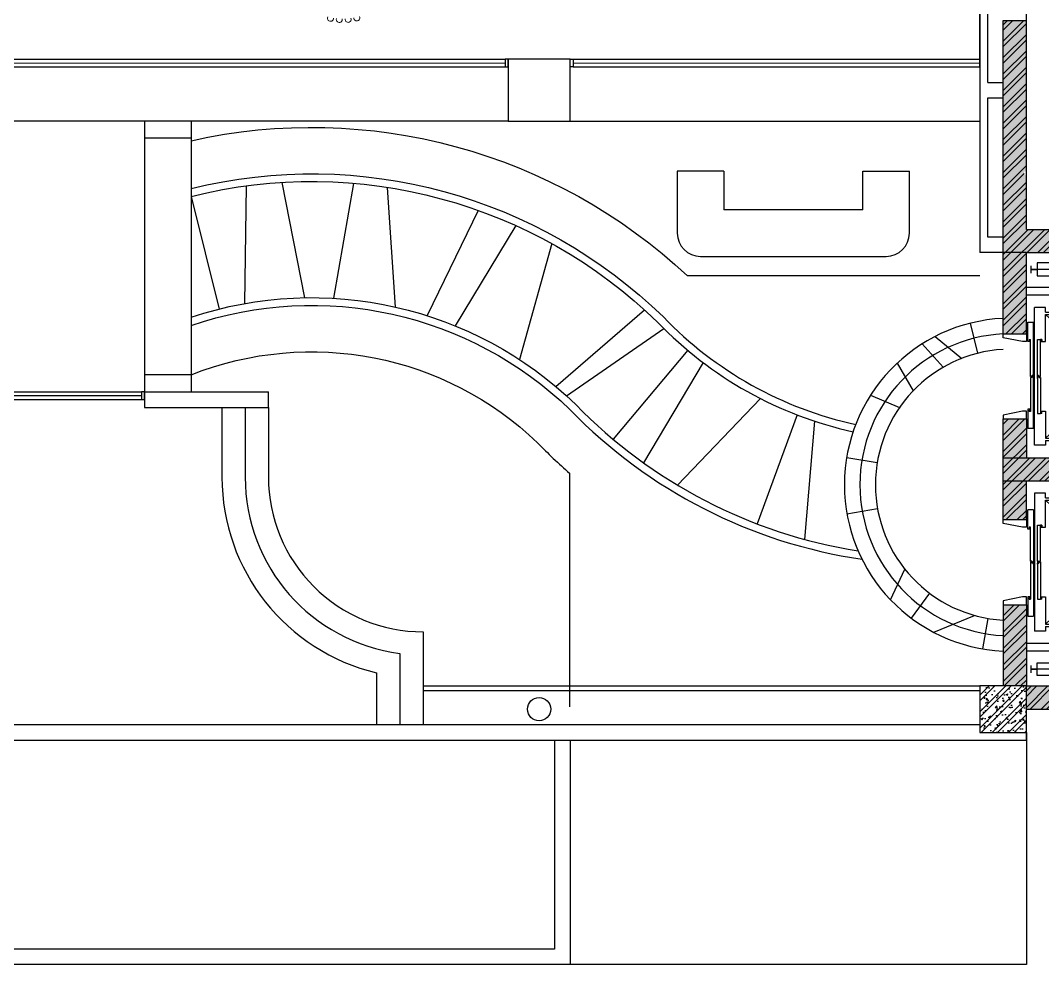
# Model space of a CAD drawing. Header units: metres. Extents: x 352651 to 1421851, y -87441 to -24441.
# Drawn here: x 1381716 to 1394930, y -76160 to -63960 of the extents above; entities that cross this region are included whole.
import ezdxf

# ---------------------------------------------------------------- set-up
doc = ezdxf.new("R2010")
doc.units = ezdxf.units.M
doc.header["$LTSCALE"] = 300
doc.header["$MEASUREMENT"] = 0
for name, color, linetype in [('CUA', 8, 'CONTINUOUS'), ('DIM', 1, 'CONTINUOUS'), ('NOITHAT', 145, 'CONTINUOUS'), ('THAY', 9, 'CONTINUOUS'), ('TUONG', 7, 'CONTINUOUS'), ('vach', 6, 'CONTINUOUS')]:
    doc.layers.add(name, color=color, linetype=linetype)
doc.layers.add('noi mem', color=5, linetype='BATTING', lineweight=0)
doc.linetypes.add('BATTING', pattern='A,0.0001,-0.1,[134,ltypeshp.shx,S=0.1,R=0,X=-0.1,Y=0],-0.2,[134,ltypeshp.shx,S=0.1,R=180,X=0.1,Y=0],-0.1', length=0.4001)

# ---------------------------------------------------------------- blocks, each defined once
blk = doc.blocks.new('cot1')
at = {"layer": 'vach'}
blk.add_lwpolyline([(-400, -400), (400, -400), (400, 400), (-400, 400)], close=True, dxfattribs=at)
blk = doc.blocks.new('thang may')
at = {"layer": 'DIM'}
for p, q in [((1110, 5383), (40, 5383)), ((1230, 4813), (1620, 4588)), ((1235, 4822), (1625, 4597)), ((1631, 4569), (1631, 3431)), ((1641, 4569), (1641, 3431)), ((42, 4478), (81, 4478)), ((42, 3522), (81, 3522)), ((1230, 3187), (1620, 3412)), ((1235, 3178), (1625, 3403)), ((1230, 2413), (1620, 2188)), ((1235, 2422), (1625, 2197)), ((1631, 1031), (1631, 2169)), ((1641, 1031), (1641, 2169)), ((42, 2078), (81, 2078)), ((42, 1122), (81, 1122)), ((1230, 787), (1620, 1012)), ((1235, 778), (1625, 1003)), ((1110, 217), (40, 217))]:
    blk.add_line(p, q, dxfattribs=at)
at = {"layer": 'DIM', "const_width": 20}
for points in [[(-40, 5333), (-40, 5433)], [(1190, 5333), (1190, 5433)], [(40, 5383), (-40, 5383)], [(1110, 5383), (1190, 5383)], [(-40, 267), (-40, 167)], [(1190, 267), (1190, 167)], [(40, 217), (-40, 217)], [(1110, 217), (1190, 217)]]:
    blk.add_lwpolyline(points, dxfattribs=at)
at = {"layer": 'THAY'}
for p, q in [((1250, 5150), (-100, 5150)), ((1250, 5050), (-100, 5050)), ((1950, 4750), (1408, 5040)), ((3, 4000), (3, 4890)), ((149, 4890), (3, 4890)), ((149, 4830), (149, 4890)), ((149, 4830), (1155, 4830)), ((149, 4450), (149, 4800)), ((149, 4800), (1609, 3431)), ((149, 4800), (1208, 4800)), ((1155, 4860), (1155, 4830)), ((1155, 4860), (1212, 4860)), ((1609, 4569), (1208, 4800)), ((1663, 4600), (1212, 4860)), ((1219, 4794), (1246, 4841)), ((-80, 4700), (-7, 4700)), ((-80, 4450), (-80, 4700)), ((-7, 4000), (-7, 4700)), ((1950, 3250), (1950, 4750)), ((-400, 4500), (-400, 4550)), ((-150, 4450), (-400, 4500)), ((-100, 4550), (-100, 4450)), ((1609, 4569), (149, 3200)), ((1609, 4569), (1636, 4616)), ((1609, 3431), (1609, 4569)), ((1609, 4569), (1663, 4569)), ((1663, 3400), (1663, 4600)), ((-100, 4450), (-150, 4450)), ((-54, 4450), (-80, 4450)), ((-63, 4478), (-63, 4461)), ((-63, 4478), (-46, 4478)), ((-54, 4470), (-54, 4450)), ((-46, 4000), (-46, 4478)), ((42, 4000), (42, 4478)), ((98, 4478), (81, 4478)), ((81, 4000), (81, 4478)), ((89, 4470), (89, 4450)), ((89, 4450), (149, 4450)), ((98, 4478), (98, 4461)), ((-46, 3998), (-46, 4000)), ((-34, 3998), (-46, 3998)), ((-30, 3988), (-46, 3988)), ((-46, 3988), (-46, 3547)), ((-33, 4000), (-34, 3998)), ((-24, 4012), (-33, 4000)), ((-21, 4000), (-30, 3988)), ((-8, 4012), (-24, 4012)), ((-20, 4002), (-21, 4000)), ((-8, 4002), (-20, 4002)), ((-8, 4025), (-8, 4012)), ((-8, 4000), (-8, 4002)), ((-8, 3975), (-8, 4000)), ((-8, 4000), (-7, 4000)), ((-7, 3325), (-7, 4000)), ((3, 3110), (3, 4000)), ((42, 3998), (42, 4000)), ((43, 4000), (42, 4000)), ((42, 3988), (42, 3522)), ((43, 4025), (43, 4012)), ((43, 4012), (59, 4012)), ((43, 4002), (55, 4002)), ((43, 4000), (43, 4002)), ((43, 3975), (43, 4000)), ((55, 4002), (56, 4000)), ((56, 4000), (65, 3988)), ((59, 4012), (67, 4000)), ((65, 3988), (81, 3988)), ((67, 4000), (69, 3998)), ((69, 3998), (81, 3998)), ((81, 3998), (81, 4000)), ((81, 3988), (81, 3522)), ((-80, 3575), (-80, 3325)), ((-54, 3575), (-80, 3575)), ((-54, 3555), (-54, 3575)), ((-150, 3550), (-400, 3500)), ((-400, 3500), (-400, 3450)), ((-100, 3550), (-150, 3550)), ((-100, 3450), (-100, 3550)), ((-63, 3547), (-63, 3564)), ((-46, 3547), (-63, 3547)), ((98, 3522), (81, 3522)), ((89, 3530), (89, 3550)), ((89, 3550), (149, 3550)), ((98, 3522), (98, 3539)), ((149, 3550), (149, 3200)), ((-7, 3325), (-80, 3325)), ((1609, 3431), (1208, 3200)), ((1663, 3400), (1212, 3140)), ((1609, 3431), (1663, 3431)), ((1609, 3431), (1636, 3384)), ((149, 3200), (1208, 3200)), ((1219, 3206), (1246, 3159)), ((1950, 3250), (1390, 2950)), ((149, 3110), (3, 3110)), ((149, 3170), (1155, 3170)), ((149, 3170), (149, 3110)), ((1155, 3140), (1155, 3170)), ((1155, 3140), (1212, 3140)), ((1950, 2350), (1390, 2650)), ((3, 2490), (3, 1600)), ((149, 2490), (3, 2490)), ((149, 2430), (149, 2490)), ((149, 2430), (1155, 2430)), ((149, 2400), (1208, 2400)), ((1609, 1031), (149, 2400)), ((149, 2050), (149, 2400)), ((1155, 2460), (1155, 2430)), ((1155, 2460), (1212, 2460)), ((1609, 2169), (1208, 2400)), ((1663, 2200), (1212, 2460)), ((1219, 2394), (1246, 2441)), ((-80, 2025), (-80, 2275)), ((-7, 2275), (-80, 2275)), ((-7, 2275), (-7, 1600)), ((1950, 2350), (1950, 850)), ((-400, 2100), (-400, 2150)), ((-100, 2150), (-100, 2050)), ((149, 800), (1609, 2169)), ((1609, 2169), (1636, 2216)), ((1609, 2169), (1609, 1031)), ((1609, 2169), (1663, 2169)), ((1663, 2200), (1663, 1000)), ((-150, 2050), (-400, 2100)), ((-100, 2050), (-150, 2050)), ((-54, 2025), (-80, 2025)), ((-46, 2053), (-63, 2053)), ((-63, 2053), (-63, 2036)), ((-54, 2045), (-54, 2025)), ((-46, 1612), (-46, 2053)), ((42, 1612), (42, 2078)), ((81, 1612), (81, 2078)), ((98, 2078), (81, 2078)), ((89, 2070), (89, 2050)), ((89, 2050), (149, 2050)), ((98, 2078), (98, 2061)), ((-30, 1612), (-46, 1612)), ((-34, 1602), (-46, 1602)), ((-46, 1602), (-46, 1600)), ((-46, 1600), (-46, 1122)), ((-33, 1600), (-34, 1602)), ((-24, 1588), (-33, 1600)), ((-21, 1600), (-30, 1612)), ((-8, 1588), (-24, 1588)), ((-20, 1598), (-21, 1600)), ((-8, 1598), (-20, 1598)), ((-8, 1625), (-8, 1600)), ((-8, 1600), (-8, 1598)), ((-8, 1600), (-7, 1600)), ((-8, 1575), (-8, 1588)), ((-7, 1600), (-7, 900)), ((3, 1600), (3, 710)), ((42, 1602), (42, 1600)), ((42, 1600), (42, 1122)), ((43, 1600), (42, 1600)), ((43, 1625), (43, 1600)), ((43, 1600), (43, 1598)), ((43, 1598), (55, 1598)), ((43, 1575), (43, 1588)), ((43, 1588), (59, 1588)), ((55, 1598), (56, 1600)), ((56, 1600), (65, 1612)), ((59, 1588), (67, 1600)), ((65, 1612), (81, 1612)), ((67, 1600), (69, 1602)), ((69, 1602), (81, 1602)), ((81, 1602), (81, 1600)), ((81, 1600), (81, 1122)), ((-150, 1150), (-400, 1100)), ((-400, 1100), (-400, 1050)), ((-100, 1150), (-150, 1150)), ((-100, 1050), (-100, 1150)), ((-54, 1150), (-80, 1150)), ((-80, 1150), (-80, 900)), ((-63, 1122), (-63, 1139)), ((-63, 1122), (-46, 1122)), ((-54, 1130), (-54, 1150)), ((98, 1122), (81, 1122)), ((89, 1130), (89, 1150)), ((89, 1150), (149, 1150)), ((98, 1122), (98, 1139)), ((149, 1150), (149, 800)), ((1609, 1031), (1208, 800)), ((1663, 1000), (1212, 740)), ((1609, 1031), (1663, 1031)), ((1609, 1031), (1636, 984)), ((-80, 900), (-7, 900)), ((149, 800), (1208, 800)), ((1219, 806), (1246, 759)), ((1950, 850), (1390, 550)), ((149, 710), (3, 710)), ((149, 770), (149, 710)), ((149, 770), (1155, 770)), ((1155, 740), (1155, 770)), ((1155, 740), (1212, 740)), ((1250, 550), (-100, 550)), ((1250, 450), (-100, 450))]:
    blk.add_line(p, q, dxfattribs=at)
for points in [[(40, 5466), (40, 5300), (1110, 5300), (1110, 5466)], [(40, 134), (40, 300), (1110, 300), (1110, 134)]]:
    blk.add_lwpolyline(points, close=True, dxfattribs=at)
for points in [[(1550, 295), (2250, 670), (2250, 2530), (1746, 2800), (2250, 3070), (2250, 4930), (1550, 5305)], [(1477, 5168), (2095, 4837), (2095, 3163), (1459, 2822)], [(1481, 5177), (2105, 4843), (2105, 3157), (1464, 2813)], [(1477, 432), (2095, 763), (2095, 2437), (1459, 2778)], [(1481, 423), (2105, 757), (2105, 2443), (1464, 2787)]]:
    blk.add_lwpolyline(points, dxfattribs=at)
at = {"layer": 'vach'}
for p, q in [((-400, 4550), (-400, 5600)), ((-100, 4550), (-100, 5600)), ((-100, 5600), (1250, 5600)), ((1250, 5050), (1250, 5600)), ((1408, 5040), (1550, 5305)), ((1250, 5050), (1390, 5050)), ((1390, 5050), (1408, 5040)), ((-400, 4550), (-100, 4550)), ((-400, 3450), (-100, 3450)), ((-400, 2150), (-400, 3450)), ((-100, 3450), (-100, 2950)), ((-400, 2950), (1390, 2950)), ((1390, 2650), (1390, 2950)), ((-400, 2650), (1390, 2650)), ((-100, 2150), (-100, 2650)), ((-400, 2150), (-100, 2150)), ((-400, 1050), (-100, 1050)), ((-400, 1050), (-400, 0)), ((-100, 1050), (-100, 0)), ((1250, 550), (1250, 0)), ((1250, 550), (1390, 550)), ((1408, 560), (1550, 295)), ((-100, 0), (1250, 0))]:
    blk.add_line(p, q, dxfattribs=at)
for points in [[(-100, 5900), (1550, 5900), (1550, 5305)], [(-100, -300), (1550, -300), (1550, 295)]]:
    blk.add_lwpolyline(points, dxfattribs=at)

msp = doc.modelspace()

# ---------------------------------------------------------------- hatches: boundary and pattern name
at = {"layer": 'NOITHAT', "linetype": 'Continuous'}
h = msp.add_hatch(dxfattribs=at)
h.set_pattern_fill('ANSI32,_O', color=256, scale=400)
h.set_pattern_definition([(45, (608781.07, -347750.52), (-106.066017, 106.066017), []), (45, (608851.78, -347750.52), (-106.066017, 106.066017), [])])
h.paths.add_polyline_path([(1394721.3, -66959.5), (1396071.3, -66959.5), (1396071.3, -67026.8), (1396371.3, -67026.8), (1396371.3, -66659.5), (1394721.3, -66659.5), (1394721.3, -65962.2, -0.4166743), (1394691, -65932.2, -0.4166743), (1394721.3, -65902.2), (1394721.3, -64859.5), (1394421.3, -64859.5), (1394421.3, -66959.5), (1394421.3, -68009.5), (1394721.3, -68009.5)])
h.paths.add_polyline_path([(1394721.3, -63959.5), (1394421.3, -63959.5), (1394421.3, -64859.5), (1394721.3, -64859.5)])
h.paths.add_polyline_path([(1396371.3, -67254.7), (1396371.3, -67026.8), (1396071.3, -67026.8), (1396071.3, -67509.5), (1396211.6, -67509.5), (1396229.5, -67519.1)])
h.paths.add_polyline_path([(1396211.6, -69609.5), (1394421.3, -69609.5), (1394421.3, -69909.5), (1396211.6, -69909.5)])
h.paths.add_polyline_path([(1394721.3, -69109.5), (1394421.3, -69109.5), (1394421.3, -69609.5), (1394721.3, -69609.5)])
h.paths.add_polyline_path([(1394721.3, -69909.5), (1394421.3, -69909.5), (1394421.3, -70409.5), (1394721.3, -70409.5)])
h.paths.add_polyline_path([(1394721.3, -71509.5), (1394421.3, -71509.5), (1394421.3, -72559.5), (1394721.3, -72559.5)])
h.paths.add_polyline_path([(1396371.3, -72264.3), (1396229.5, -71999.9), (1396211.6, -72009.5), (1396071.3, -72009.5), (1396071.3, -72559.5), (1394721.3, -72559.5), (1394721.3, -72859.5), (1396371.3, -72859.5)])
h = msp.add_hatch(dxfattribs=at)
h.set_pattern_fill('AR-CONC', color=256, scale=30, style=0)
h.set_pattern_definition([(50, (608781.07, -347750.52), (215.178055, -18.82564), [22.5, -247.5]), (355, (608781.07, -347750.52), (-41.6254, 225.65764), [18, -198]), (100.4514, (608799, -347752.09), (173.552815, 206.831863), [19.122057, -210.342634]), (46.1842, (608781.07, -347690.52), (320.172315, -49.655704), [33.75, -371.25]), (96.6356, (608807.75, -347694.66), (280.39881, 292.23536), [28.68309, -315.5139]), (351.1842, (608781.07, -347690.52), (280.39858, 292.23558), [27, -297]), (21, (608811.07, -347705.52), (179.072116, -120.785667), [22.5, -247.5]), (326, (608811.07, -347705.52), (72.9946, 217.545014), [18, -198]), (71.4514, (608826, -347715.58), (252.06679, 96.75915), [19.122057, -210.342634]), (37.5, (608781.07, -347750.52), (3.6479566, 99.868156), [0, -195.6, 0, -201, 0, -198.75]), (7.5, (608781.07, -347750.52), (78.920861, 118.323514), [0, -114.6, 0, -191.1, 0, -75.75]), (327.5, (608714.17, -347750.52), (160.146731, -6.7664615), [0, -75, 0, -234, 0, -310.5]), (317.5, (608684.17, -347750.52), (174.95585, 30.031495), [0, -97.5, 0, -155.4, 0, -220.5])])
h.paths.add_polyline_path([(1394721.3, -71509.5), (1394421.3, -71509.5), (1394421.3, -72559.5), (1394721.3, -72559.5)])
h.paths.add_polyline_path([(1396371.3, -72264.3), (1396229.5, -71999.9), (1396211.6, -72009.5), (1396071.3, -72009.5), (1396071.3, -72559.5), (1394721.3, -72559.5), (1394721.3, -72859.5), (1396371.3, -72859.5)])
h.paths.add_polyline_path([(1394721.3, -69909.5), (1394421.3, -69909.5), (1394421.3, -70409.5), (1394721.3, -70409.5)])
h.paths.add_polyline_path([(1396211.6, -69609.5), (1394421.3, -69609.5), (1394421.3, -69909.5), (1396211.6, -69909.5)])
h.paths.add_polyline_path([(1394721.3, -69109.5), (1394421.3, -69109.5), (1394421.3, -69609.5), (1394721.3, -69609.5)])
h.paths.add_polyline_path([(1394721.3, -65962.2, -0.4166743), (1394691, -65932.2, -0.4166743), (1394721.3, -65902.2), (1394721.3, -64859.5), (1394421.3, -64859.5), (1394421.3, -66959.5), (1394421.3, -68009.5), (1394721.3, -68009.5), (1394721.3, -66959.5), (1396071.3, -66959.5), (1396071.3, -67509.5), (1396211.6, -67509.5), (1396229.5, -67519.1), (1396371.3, -67254.7), (1396371.3, -66659.5), (1394721.3, -66659.5)])
h.paths.add_polyline_path([(1394721.3, -63959.5), (1394421.3, -63959.5), (1394421.3, -64859.5), (1394721.3, -64859.5)])
h = msp.add_hatch(dxfattribs=at)
h.set_pattern_fill('ANSI32,_O', color=256, scale=400)
h.set_pattern_definition([(45, (1024523.87, -385850.52), (-106.066017, 106.066017), []), (45, (1024594.58, -385850.52), (-106.066017, 106.066017), [])])
h.paths.add_polyline_path([(1394421.3, -72959.5), (1394421.3, -72559.5), (1394121.3, -72559.5), (1394121.3, -72959.5)])
h.paths.add_polyline_path([(1394721.3, -72959.5), (1394721.3, -72559.5), (1394421.3, -72559.5), (1394421.3, -72959.5)])
h.paths.add_polyline_path([(1394421.3, -72959.5), (1394421.3, -73159.5), (1394721.3, -73159.5), (1394721.3, -72959.5)])
h.paths.add_polyline_path([(1394421.3, -73159.5), (1394421.3, -72959.5), (1394121.3, -72959.5), (1394121.3, -73159.5)])
h = msp.add_hatch(dxfattribs=at)
h.set_pattern_fill('AR-CONC,_O', color=256, scale=30)
h.set_pattern_definition([(50, (1024523.87, -385850.52), (215.178055, -18.82564), [22.5, -247.5]), (355, (1024523.87, -385850.52), (-41.6254, 225.65764), [18, -198]), (100.4514, (1024541.8, -385852.09), (173.552815, 206.83186), [19.12206, -210.34263]), (46.1842, (1024523.87, -385790.52), (320.17231, -49.6557), [33.75, -371.25]), (96.6356, (1024550.55, -385794.66), (280.39881, 292.23536), [28.68309, -315.5139]), (351.1842, (1024523.87, -385790.52), (280.39858, 292.23558), [27, -297]), (21, (1024553.87, -385805.52), (179.072116, -120.78567), [22.5, -247.5]), (326, (1024553.87, -385805.52), (72.9946, 217.54501), [18, -198]), (71.4514, (1024568.8, -385815.58), (252.06679, 96.75915), [19.12206, -210.34263]), (37.5, (1024523.87, -385850.52), (3.647957, 99.868156), [0, -195.6, 0, -201, 0, -198.75]), (7.5, (1024523.87, -385850.52), (78.920861, 118.323514), [0, -114.6, 0, -191.1, 0, -75.75]), (327.5, (1024456.97, -385850.52), (160.146731, -6.766462), [0, -75, 0, -234, 0, -310.5]), (317.5, (1024426.97, -385850.52), (174.95585, 30.031495), [0, -97.5, 0, -155.4, 0, -220.5])])
h.paths.add_polyline_path([(1394421.3, -72959.5), (1394421.3, -72559.5), (1394121.3, -72559.5), (1394121.3, -72959.5)])
h.paths.add_polyline_path([(1394721.3, -72959.5), (1394721.3, -72559.5), (1394421.3, -72559.5), (1394421.3, -72959.5)])
h.paths.add_polyline_path([(1394421.3, -72959.5), (1394421.3, -73159.5), (1394721.3, -73159.5), (1394721.3, -72959.5)])
h.paths.add_polyline_path([(1394421.3, -73159.5), (1394421.3, -72959.5), (1394121.3, -72959.5), (1394121.3, -73159.5)])

# ---------------------------------------------------------------- linework, layer by layer
at = {"layer": 'CUA', "linetype": 'Continuous'}
for p, q in [((1380861.3, -64459.5), (1387981.3, -64459.3)), ((1388861.3, -64459.5), (1394121.3, -64459.3)), ((1380861.3, -64509.5), (1387981.3, -64509.3)), ((1380861.3, -64559.5), (1387981.3, -64559.3)), ((1388861.3, -64509.5), (1394121.3, -64509.3)), ((1388861.3, -64559.5), (1394121.3, -64559.3)), ((1380611.3, -68759.5), (1383281.3, -68759.5)), ((1383281.3, -68809.5), (1380611.3, -68809.5)), ((1380611.3, -68859.5), (1383281.3, -68859.5))]:
    msp.add_line(p, q, dxfattribs=at)
for points in [[(1388021.3, -64459.5), (1387981.3, -64459.5), (1387981.3, -64559.5), (1388021.3, -64559.5)], [(1388821.3, -64459.5), (1388861.3, -64459.5), (1388861.3, -64559.5), (1388821.3, -64559.5)], [(1383321.3, -68759.5), (1383281.3, -68759.5), (1383281.3, -68859.5), (1383321.3, -68859.5)]]:
    msp.add_lwpolyline(points, close=True, dxfattribs=at)
at = {"layer": 'noi mem', "ltscale": 1.5}
for points in [[(1385689.6, -63913.6, 1.3333333), (1385763.1, -63928.8)], [(1385800.9, -63933.7, 1.3333333), (1385875.7, -63938)], [(1385913.8, -63937.4, 1.3333333), (1385988.5, -63930.8)], [(1386026.1, -63924.7, 1.3333333), (1386099, -63907.2)]]:
    msp.add_lwpolyline(points, format="xyb", dxfattribs=at)
at = {"layer": 'THAY'}
for p, q in [((1388021.3, -65259.5), (1380821.3, -65259.5)), ((1383321.3, -65259.5), (1383321.3, -68759.5)), ((1383921.3, -65259.5), (1383921.3, -68759.5)), ((1388821.3, -65259.5), (1394121.3, -65259.5)), ((1383921.3, -65479.6), (1383321.3, -65479.6)), ((1390208.4, -65908.4), (1390208.4, -66708.4)), ((1390808.4, -65908.4), (1390208.4, -65908.4)), ((1390808.4, -65908.4), (1390808.4, -66408.4)), ((1392608.4, -66408.4), (1392608.4, -65908.4)), ((1392608.4, -65908.4), (1393208.4, -65908.4)), ((1393208.4, -66708.4), (1393208.4, -65908.4)), ((1392608.4, -66408.4), (1390808.4, -66408.4)), ((1390508.4, -67008.4), (1392908.4, -67008.4)), ((1394121.3, -67259.5), (1390340.5, -67259.5)), ((1393993, -67873.2), (1394091.1, -68261)), ((1393543.5, -68042.3), (1393885.5, -68326.8)), ((1393375.4, -68137.8), (1393646, -68441.7)), ((1393048.7, -68390.1), (1393256.5, -68746.9)), ((1383921.3, -68539.5), (1383321.3, -68539.5)), ((1392707.9, -68800.4), (1393082.7, -68959.3)), ((1392398.4, -69605.8), (1392793, -69671.5)), ((1388816.3, -69810.7), (1388816.3, -72829.5)), ((1392401.9, -70333.9), (1392795.8, -70264.3)), ((1392964.4, -71445.5), (1393149.6, -71049.8)), ((1393470.1, -71361.3), (1393230.1, -71681.3)), ((1393523.4, -71866.3), (1394052.1, -71647.7)), ((1394159.5, -72081), (1394226.7, -71686.7)), ((1386921.3, -72559.5), (1394121.3, -72559.5)), ((1386921.3, -72619.5), (1394121.3, -72619.5)), ((1353821.3, -73059.5), (1394121.3, -73059.5)), ((1394721.3, -73259.5), (1394721.3, -73159.5)), ((1353621.3, -73259.5), (1394721.3, -73259.5)), ((1388621.3, -73259.5), (1388621.3, -75959.5)), ((1388821.3, -73259.5), (1388821.3, -76159.5))]:
    msp.add_line(p, q, dxfattribs=at)
for points in [[(1394721.3, -73159.5), (1394721.3, -76159.5), (1350021.3, -76159.5), (1350021.3, -56359.5), (1352521.3, -56359.5)], [(1385094.1, -66052.8), (1385389.1, -67542)], [(1386024, -66064.4), (1385761.2, -67549.3)], [(1384615.6, -67617.6), (1384640.4, -66096.3)], [(1386566, -67662.8), (1386461.1, -66116.8)], [(1383921.3, -66233.2), (1384285.4, -67688.3)], [(1387635.2, -66414.1), (1386975.4, -67774.3)], [(1388121.5, -66610.3), (1387337.3, -67905.7)], [(1388583.9, -66842), (1388167.9, -68341.1)], [(1388636, -68687.9), (1389782.4, -67697.3)], [(1388776.8, -68810.3), (1390032.8, -67938.1)], [(1390342.9, -68221.8), (1389378, -69370.3)], [(1390541.3, -68380.1), (1389772.6, -69676.8)], [(1390208.9, -69963.6), (1391283.2, -68845.3)], [(1391756.1, -69056.7), (1391242, -70466.1)], [(1391980.9, -69137.4), (1391853.1, -70664.9)], [(1388621.3, -75959.5), (1372120.7, -75959.5)]]:
    msp.add_lwpolyline(points, dxfattribs=at)
for points in [[(1383921.3, -65513.8, -0.2479975), (1390340.5, -67259.5)], [(1383921.3, -66130.1, -0.2590093), (1390028.3, -67791, 0.1488262), (1392515.2, -69180.1, 0.1488262)], [(1383921.3, -66233.2, -0.2599661), (1389957.4, -67861.5, 0.1480565), (1392480.9, -69275, 0.1480565)], [(1383921.3, -67794.5, -0.2795004), (1388895.7, -68921.4, 0.1625093), (1392545.5, -70812.9, 0.1625093)], [(1383921.3, -67900, -0.2812814), (1388825.1, -68992.2, 0.1650532), (1392596.2, -70921.7, 0.1650532)], [(1383921.3, -68539.5, -0.2939605), (1388401.8, -69417.6, 0.0198703), (1388816.3, -69810.7, 0.0198703)], [(1384321.3, -68959.5), (1384321.3, -69859.5, 0.3475405), (1386321.3, -72389.3), (1386321.3, -73059.5)], [(1384621.3, -68959.5), (1384621.3, -69859.5, 0.3763997), (1386621.3, -72139.9), (1386621.3, -73059.5)], [(1384921.3, -68959.5), (1384921.3, -69859.5, 0.4142136), (1386921.3, -71859.5), (1386921.3, -73059.5)]]:
    msp.add_lwpolyline(points, format="xyb", dxfattribs=at)
for centre, radius, start, end in [((1390508.4, -66708.4), 300, 180, 270), ((1392908.4, -66708.4), 300, 270, 0), ((1394521.3, -69959.5), 2152.1, 92.66323, 267.33677), ((1394521.3, -69959.5), 1952.1, 92.93631, 267.06369), ((1394521.3, -69959.5), 1752.1, 93.27183, 266.72817)]:
    msp.add_arc(centre, radius, start, end, dxfattribs=at)
at = {"layer": 'TUONG'}
for p, q in [((1394721.3, -64159.5), (1394721.3, -56459.5)), ((1394121.3, -64559.5), (1394121.3, -63459.5)), ((1394121.3, -63459.5), (1394121.3, -66959.5)), ((1394221.3, -64759.5), (1394221.3, -63659.5)), ((1394221.3, -64759.5), (1394421.3, -64759.5)), ((1394221.3, -66759.5), (1394221.3, -64959.5)), ((1394221.3, -64959.5), (1394421.3, -64959.5)), ((1394421.3, -66759.5), (1394221.3, -66759.5)), ((1394421.3, -66959.5), (1394121.3, -66959.5)), ((1383321.3, -68759.5), (1383321.3, -68959.5)), ((1383321.3, -68759.5), (1383321.3, -68759.5)), ((1383321.3, -68759.5), (1384921.3, -68759.5)), ((1384921.3, -68959.5), (1384921.3, -68759.5)), ((1383321.3, -68959.5), (1384921.3, -68959.5))]:
    msp.add_line(p, q, dxfattribs=at)
msp.add_circle((1388421.3, -72859.5), 150, dxfattribs=at)
at = {"layer": 'vach'}
for p, q in [((1394421.3, -66959.5), (1394421.3, -63959.5)), ((1394421.3, -63959.5), (1394721.3, -63959.5)), ((1394721.3, -66659.5), (1394721.3, -63959.5)), ((1394721.3, -66959.5), (1394421.3, -66959.5))]:
    msp.add_line(p, q, dxfattribs=at)
msp.add_lwpolyline([(1394121.3, -73159.5), (1394721.3, -73159.5), (1394721.3, -72559.5), (1394121.3, -72559.5)], close=True, dxfattribs=at)
msp.add_lwpolyline([(1394121.3, -73159.5), (1394721.3, -73159.5), (1394721.3, -72559.5), (1394121.3, -72559.5)], close=True, dxfattribs=at)

# ---------------------------------------------------------------- block references
at = {"layer": 'DIM'}
msp.add_blockref('thang may', (1394821.3, -72559.5), dxfattribs=at)
at = {"layer": 'vach'}
msp.add_blockref('cot1', (1388421.3, -64859.5), dxfattribs=at)

doc.saveas('drawing.dxf')
